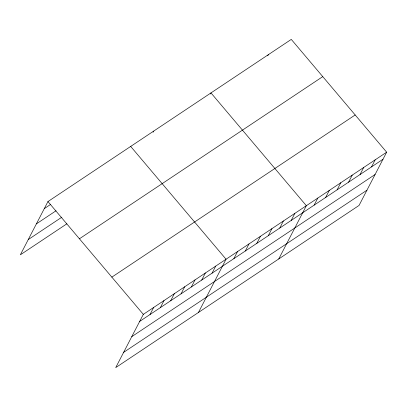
<?xml version="1.0" encoding="UTF-8"?>
<svg xmlns="http://www.w3.org/2000/svg" width="407" height="407" viewBox="0 0 407 407"><rect width="100%" height="100%" fill="white"/><g stroke="black" fill="none" stroke-linecap="round" stroke-linejoin="round"><path stroke-width="0.61" d="M386.65 152.187L143.325 314.357L115.72 367.602L359.05 205.433L386.65 152.187L291.28 39.398L47.95 201.567L20.35 254.813L66.885 223.799M153.063 132.224L153.622 131.135M210.414 94.002L210.979 92.913L306.354 205.703L278.749 258.949M267.77 55.774L268.335 54.686M150 314.535L153.663 307.463M160.343 307.641L164.006 300.57M170.681 300.753L174.349 293.676M181.023 293.859L184.692 286.787M191.366 286.966L195.029 279.894M201.704 280.072L205.372 273M212.047 273.183L215.715 266.112M198.453 312.464L226.053 259.218L130.683 146.428M233.862 258.643L237.525 251.572M245.329 251.002L248.998 243.925M256.802 243.355L260.47 236.284M268.274 235.709L271.937 228.637M279.746 228.062L283.409 220.991M291.214 220.421L294.882 213.349M314.158 205.128L317.821 198.056M325.631 197.487L329.294 190.41M337.098 189.84L340.766 182.768M348.57 182.194L352.238 175.122M360.042 174.547L363.705 167.475M371.515 166.906L375.178 159.834M44.287 208.638L50.488 204.502M36.386 223.875L56.034 210.78M28.251 239.575L61.859 217.175M79.426 238.787L322.751 76.618M111.849 277.131L355.179 114.967M139.657 321.428L382.982 159.259M131.761 336.665L375.086 174.496M123.621 352.365L366.946 190.196M47.95 201.567L143.325 314.357"/></g></svg>
